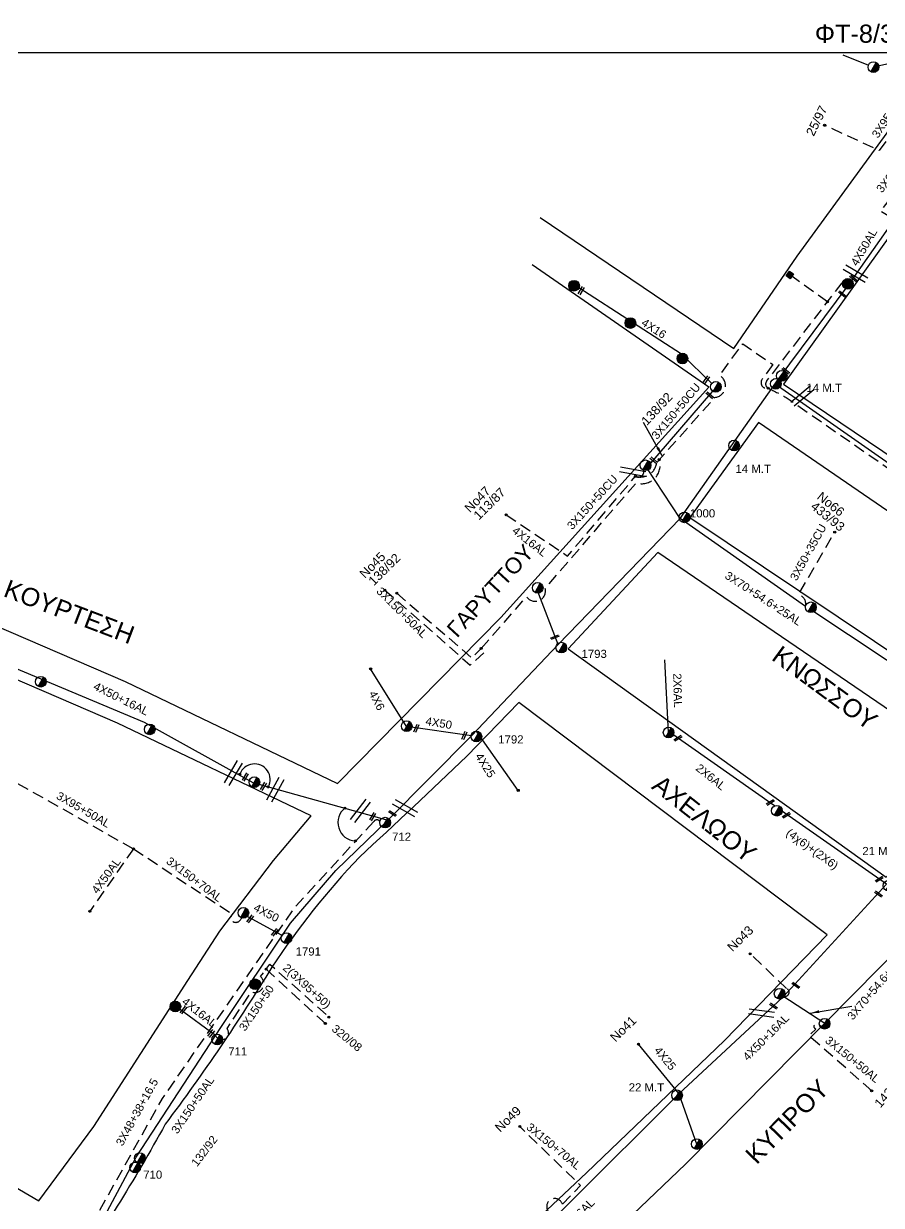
# Model space of a CAD drawing. Header units: millimetres. Extents: x 938 to 3112, y 793 to 1825.
# Drawn here: x 2123.9 to 2313.4, y 1553.4 to 1814.3 of the extents above; entities that cross this region are included whole.
import ezdxf
from ezdxf.enums import TextEntityAlignment as Align

# ---------------------------------------------------------------- set-up
doc = ezdxf.new("R2010")
doc.units = ezdxf.units.MM
doc.linetypes.add('DASHED', pattern=[19.05, 12.7, -6.35])
for name, color, linetype in [('Γέφυρες Εναερίου Δικτύου', 7, 'Continuous'), ('Γυμνά εναέρια ΧΤ (3Φ)   3x50+35CU', 7, 'Continuous'), ('Γυμνά εναέρια ΧΤ (3Φ)   4x16AL', 7, 'Continuous'), ('Γυμνά εναέρια ΧΤ (3Φ)   4x50AL', 7, 'Continuous'), ('Γυμνά εναέρια ΧΤ και ΦΟΠ (3Φ)   4x50+16AL', 7, 'Continuous'), ('Εναέρια παροχή ΧΤ 4x16', 7, 'SYN_LINE'), ('Εναέρια παροχή ΧΤ 4x25', 7, 'SYN_LINE'), ('Επιγραφές - Σχήματα', 7, 'Continuous'), ('Καλώδια ΧΤ   2x6AL', 7, 'DASHED'), ('Καλώδια ΧΤ   3x150+50AL', 7, 'DASHED'), ('Καλώδια ΧΤ   3x150+50CU', 7, 'DASHED'), ('Καλώδια ΧΤ   3x150+70AL', 7, 'DASHED'), ('Καλώδια ΧΤ   3x48+38+16.5', 7, 'DASHED'), ('Καλώδια ΧΤ   3x95+35CU', 7, 'DASHED'), ('Καλώδια ΧΤ   3x95+50CU', 7, 'DASHED'), ('Καλώδια ΧΤ   4x50AL', 7, 'DASHED'), ('Μηχανική τομή', 7, 'Continuous'), ('Στύλος Ξύλινος', 7, 'Continuous'), ('Στύλος Ξύλινος @ 1', 7, 'Continuous'), ('Στύλος ΦΜ', 7, 'Continuous'), ('Στύλος ΦΜ @ 1', 7, 'Continuous'), ('Συνδέσεις', 7, 'Continuous'), ('Συνεστραμμένα ΧΤ   3x70+54.6+25AL', 7, 'SYN_LINE'), ('Τομή', 7, 'Continuous'), ('Υπόβαθρο ΔΕΗ', 7, 'Continuous'), ('Υπόγεια Καλώδια Δικτύου ΧΤ   .15', 7, 'DASHED'), ('Υπόγεια καλώδια Παροχών ΧΤ   4x6', 7, 'DASHED')]:
    doc.layers.add(name, color=color, linetype=linetype)
doc.styles.get("Standard").update_dxf_attribs({"font": 'arial.ttf'})
doc.linetypes.add('SYN_LINE', pattern='A,0.5,-0.0001,["/\\/\\/\\/",Standard,S=0.1,R=0,X=0,Y=-0.05],-0.25', length=0.7501)
doc.dimstyles.new('ISO-25', dxfattribs={"dimtxt": 2.5, "dimasz": 2.5, "dimexe": 1.25, "dimexo": 0.625, "dimtad": 1, "dimtxsty": 'Standard', "dimcen": 2.5, "dimaunit": 2, "dimazin": 0, "dimtfac": 1, "dimtmove": 0, "dimatfit": 3, "dimfxl": 1, "dimarcsym": 0})

# ---------------------------------------------------------------- blocks, each defined once
blk = doc.blocks.new('ΥΠΑΡΧΩΝ ΤΣΙΜΕΝΤΕΝΙΟΣ ΣΤΥΛΟΣ')
at = {"layer": 'Στύλος ΦΜ'}
blk.add_hatch(color=256, dxfattribs=at).paths.add_polyline_path([(-1.29, -2.28, 0.574793), (2.62, 0, 0.268822), (1.3, 2.27)])
blk.add_line((-1.29, -2.28), (1.3, 2.27), dxfattribs=at)
blk.add_circle((0, 0), 2.62, dxfattribs=at)
at = {"layer": 'Στύλος ΦΜ', "flags": 4}
for tag, p in [('ΑΡΙΘΜΟΣ', (-4.68, 8.05)), ('ΤΥΠΟΣ', (-4.91, 3.03))]:
    blk.add_attdef(tag, p, '', height=4, dxfattribs=at)
blk = doc.blocks.new('ΥΠΑΡΧΩΝ ΞΥΛΙΝΟΣ ΣΤΥΛΟΣ')
at = {"layer": 'Στύλος Ξύλινος'}
h = blk.add_hatch(color=7, dxfattribs=at)
h.paths.add_polyline_path([(-2.62, 0, 0.270008), (-1.29, -2.28), (1.3, 2.27, 0.576266)])
h.paths.add_polyline_path([(-1.29, -2.28, 0.574793), (2.62, 0, 0.268822), (1.3, 2.27)])
at = {"layer": 'Στύλος Ξύλινος', "color": 7}
blk.add_line((-1.29, -2.28), (1.3, 2.27), dxfattribs=at)
blk.add_circle((0, 0), 2.62, dxfattribs=at)
at = {"layer": 'Στύλος Ξύλινος', "flags": 4}
for tag, p in [('ΑΡΙΘΜΟΣ', (-4.91, 8.6)), ('ΤΥΠΟΣ', (-4.85, 3.39))]:
    blk.add_attdef(tag, p, '', height=4, dxfattribs=at)
blk = doc.blocks.new('ΤΟΜΗ')
at = {"layer": 'Τομή', "ltscale": 40}
for p, q in [((-5.68, 0), (5.68, 0)), ((5.68, -2.33), (-5.68, -2.33))]:
    blk.add_line(p, q, dxfattribs=at)
blk = doc.blocks.new('ΜΗΧΑΝΙΚΗ ΤΟΜΗ')
at = {"layer": 'Μηχανική τομή', "ltscale": 40}
for p, q in [((-1.89, 0.78), (1.89, 0.78)), ((1.89, 0), (-1.89, 0))]:
    blk.add_line(p, q, dxfattribs=at)
blk = doc.blocks.new('_ΣΥΝΔΕΣΗ')
at = {"layer": 'Συνδέσεις', "linetype": 'SYN_LINE', "ltscale": 40}
blk.add_hatch(color=256, dxfattribs=at).paths.add_polyline_path([(0.5, -0.01, 1), (-0.5, -0.01, 1)])
at = {"layer": 'Συνδέσεις'}
blk.add_circle((0, -0.01), 0.5, dxfattribs=at)

msp = doc.modelspace()

# ---------------------------------------------------------------- hatches: boundary and pattern name
at = {"layer": 'Επιγραφές - Σχήματα', "linetype": 'Continuous', "ltscale": 0.2}
msp.add_hatch(color=256, dxfattribs=at).paths.add_polyline_path([(2293.99, 1759.1), (2293.08, 1759.7), (2292.37, 1758.63), (2293.27, 1758.02)])

# ---------------------------------------------------------------- linework, layer by layer
at = {"layer": 'Γέφυρες Εναερίου Δικτύου', "color": 2, "linetype": 'DASHED', "ltscale": 0.2, "flags": 128}
msp.add_lwpolyline([(2315.32, 1775.75), (2313.17, 1772.98), (2316.36, 1771.15)], dxfattribs=at)
at = {"layer": 'Γέφυρες Εναερίου Δικτύου', "color": 30, "linetype": 'DASHED', "ltscale": 0.2, "flags": 128}
msp.add_lwpolyline([(2301.48, 1752.9), (2293.63, 1758.56)], dxfattribs=at)
for points in [[(2288.37, 1733.85, -0.427294), (2288.12, 1735.45), (2304.72, 1757.12), (2304.84, 1757.07)], [(2289.42, 1739.09), (2287.05, 1735.81, 0.697336), (2288.37, 1733.85, 5.885263)]]:
    msp.add_lwpolyline(points, format="xyb", dxfattribs=at)
at = {"layer": 'Γέφυρες Εναερίου Δικτύου', "color": 30, "linetype": 'SYN_LINE', "ltscale": 10, "flags": 128}
msp.add_lwpolyline([(2268.93, 1705.05), (2261.61, 1716.28)], dxfattribs=at)
at = {"layer": 'Γέφυρες Εναερίου Δικτύου', "color": 173, "linetype": 'DASHED', "ltscale": 0.2, "flags": 128}
msp.add_lwpolyline([(2292.42, 1601.33), (2284.47, 1608.98)], dxfattribs=at)
at = {"layer": 'Γέφυρες Εναερίου Δικτύου', "color": 173, "linetype": 'SYN_LINE', "ltscale": 10, "flags": 128}
msp.add_lwpolyline([(2291.63, 1599.72), (2300.88, 1593.64)], dxfattribs=at)
at = {"layer": 'Γέφυρες Εναερίου Δικτύου', "color": 27, "flags": 128}
msp.add_lwpolyline([(2268.65, 1578.04), (2272.61, 1566.82)], dxfattribs=at)
at = {"layer": 'Γέφυρες Εναερίου Δικτύου', "color": 173, "linetype": 'DASHED', "ltscale": 0.2}
msp.add_arc((2292.14, 1600.48), 0.892, 250.6759, 71.718, dxfattribs=at)
at = {"layer": 'Γυμνά εναέρια ΧΤ (3Φ)   3x50+35CU', "color": 30, "linetype": 'DASHED', "ltscale": 0.2, "flags": 128}
msp.add_lwpolyline([(2296.7, 1685.79, 0.36898), (2295.08, 1688.3), (2303.08, 1702.07)], format="xyb", dxfattribs=at)
at = {"layer": 'Γυμνά εναέρια ΧΤ (3Φ)   4x16AL', "color": 30, "linetype": 'DASHED', "ltscale": 0.2, "flags": 128}
msp.add_lwpolyline([(2259.09, 1714.4, 0.473464), (2263.78, 1717.45)], format="xyb", dxfattribs=at)
msp.add_lwpolyline([(2230.54, 1705.9), (2244.09, 1696.79), (2259.09, 1714.4)], dxfattribs=at)
at = {"layer": 'Γυμνά εναέρια ΧΤ (3Φ)   4x16AL', "color": 85, "linetype": 'Continuous', "ltscale": 0.2, "flags": 128}
msp.add_lwpolyline([(2166.31, 1590.97), (2158.33, 1596.81)], dxfattribs=at)
at = {"layer": 'Γυμνά εναέρια ΧΤ (3Φ)   4x16AL', "color": 30, "linetype": 'DASHED', "ltscale": 0.2}
msp.add_arc((2259.72, 1715.43), 1.21, 238.9682, 14.0202, dxfattribs=at)
at = {"layer": 'Γυμνά εναέρια ΧΤ (3Φ)   4x50AL', "color": 30}
msp.add_line((2222.84, 1657.12), (2208.5, 1659.19), dxfattribs=at)
at = {"layer": 'Γυμνά εναέρια ΧΤ (3Φ)   4x50AL', "color": 2, "flags": 128}
msp.add_lwpolyline([(2306.06, 1756.51), (2341.37, 1806.73)], dxfattribs=at)
at = {"layer": 'Γυμνά εναέρια ΧΤ (3Φ)   4x50AL', "color": 85, "linetype": 'DASHED', "ltscale": 0.2, "flags": 128}
msp.add_lwpolyline([(2172.24, 1616.88), (2171.56, 1616.17, -1.040344), (2170.1, 1617.7)], format="xyb", dxfattribs=at)
at = {"layer": 'Γυμνά εναέρια ΧΤ (3Φ)   4x50AL', "color": 85, "linetype": 'Continuous', "ltscale": 0.2, "flags": 128}
msp.add_lwpolyline([(2181.08, 1613.01), (2172.83, 1617.49)], dxfattribs=at)
at = {"layer": 'Γυμνά εναέρια ΧΤ και ΦΟΠ (3Φ)   4x50+16AL', "color": 30, "flags": 128}
msp.add_lwpolyline([(2204.38, 1638.48), (2222.84, 1657.12), (2242.04, 1677.27), (2268.93, 1705.05), (2290.57, 1735.77), (2306.06, 1756.51)], dxfattribs=at)
at = {"layer": 'Γυμνά εναέρια ΧΤ και ΦΟΠ (3Φ)   4x50+16AL', "color": 27, "flags": 128}
for points in [[(2050.91, 1702.63), (2101.17, 1680.81), (2150.53, 1660.14), (2174.58, 1646.81), (2204.38, 1638.48)], [(2206.02, 1495.94), (2220.49, 1530.07), (2268.65, 1578.04), (2291.54, 1599.34)]]:
    msp.add_lwpolyline(points, dxfattribs=at)
at = {"layer": 'Γυμνά εναέρια ΧΤ και ΦΟΠ (3Φ)   4x50+16AL', "color": 173, "flags": 128}
msp.add_lwpolyline([(2291.85, 1599.64), (2314.52, 1624.32)], dxfattribs=at)
at = {"layer": 'Εναέρια παροχή ΧΤ 4x16', "color": 30, "linetype": 'Continuous', "ltscale": 20, "flags": 128}
for points in [[(2275.94, 1734.91), (2269.23, 1741.33), (2245.31, 1756.83)], [(2261.61, 1716.28), (2276.16, 1733.19)]]:
    msp.add_lwpolyline(points, dxfattribs=at)
at = {"layer": 'Εναέρια παροχή ΧΤ 4x16', "color": 30, "ltscale": 20, "flags": 128}
msp.add_lwpolyline([(2276.55, 1733.63), (2276.88, 1734.01)], dxfattribs=at)
at = {"layer": 'Εναέρια παροχή ΧΤ 4x25', "color": 30, "linetype": 'SYN_LINE', "ltscale": 20, "flags": 128}
msp.add_lwpolyline([(2233.2, 1645.05), (2223.87, 1658.19)], dxfattribs=at)
at = {"layer": 'Εναέρια παροχή ΧΤ 4x25', "color": 27, "ltscale": 20, "flags": 128}
msp.add_lwpolyline([(2259.69, 1588.99), (2268.65, 1578.04)], dxfattribs=at)
at = {"layer": 'Επιγραφές - Σχήματα', "color": 27, "linetype": 'Continuous', "ltscale": 0.2}
for p, q in [((2304.88, 1807.42), (2310.54, 1805.17)), ((2324.3, 1807.56), (2311.64, 1804.74))]:
    msp.add_line(p, q, dxfattribs=at)
at = {"layer": 'Επιγραφές - Σχήματα'}
msp.add_lwpolyline([(974.02, 1807.96), (2963.81, 1807.96), (2963.81, 804.4), (974.02, 804.4)], close=True, dxfattribs=at)
at = {"layer": 'Επιγραφές - Σχήματα', "linetype": 'Continuous', "ltscale": 0.2}
msp.add_lwpolyline([(2292.37, 1758.63), (2293.08, 1759.7), (2293.99, 1759.1), (2293.27, 1758.02)], close=True, dxfattribs=at)
for centre, radius, start, end in [((2174.93, 1647.44), 3.46, 331.6783, 159.6748), ((2197.4, 1637.94), 4.05, 126.4359, 267.4346)]:
    msp.add_arc(centre, radius, start, end, dxfattribs=at)
at = {"layer": 'Καλώδια ΧΤ   2x6AL', "color": 173, "linetype": 'SYN_LINE', "ltscale": 20, "flags": 128}
for points in [[(2266.4, 1657.84), (2265.56, 1673.89)], [(2289.8, 1641.64), (2266.6, 1657.9), (2266.59, 1658.16)], [(2314.52, 1624.32), (2290.6, 1641.08)]]:
    msp.add_lwpolyline(points, dxfattribs=at)
at = {"layer": 'Καλώδια ΧΤ   3x150+50AL', "color": 30, "linetype": 'DASHED', "ltscale": 0.2, "flags": 128}
for points in [[(2203.72, 1689.28), (2222.6, 1672.7), (2225.84, 1675.64), (2225.02, 1676.41)], [(2206.36, 1688.58), (2222.96, 1674.29), (2225.02, 1676.41)]]:
    msp.add_lwpolyline(points, dxfattribs=at)
at = {"layer": 'Καλώδια ΧΤ   3x150+50AL', "color": 27, "linetype": 'DASHED', "ltscale": 0.2, "flags": 128}
msp.add_lwpolyline([(2201.27, 1638.15), (2183.8, 1619.25), (2154.54, 1577.03), (2139.53, 1550.21, 0.618178), (2136.08, 1544.17), (2132.08, 1538.82), (2127.41, 1542.69, 0.651303), (2116.4, 1547.47, 1.127948)], format="xyb", dxfattribs=at)
at = {"layer": 'Καλώδια ΧΤ   3x150+50AL', "color": 173, "linetype": 'DASHED', "ltscale": 0.2, "flags": 128}
msp.add_lwpolyline([(2311.29, 1578.75), (2297.4, 1590.89), (2298.92, 1592.36, -1.196937), (2299.64, 1593.39), (2300.19, 1592.95)], format="xyb", dxfattribs=at)
at = {"layer": 'Καλώδια ΧΤ   3x150+50AL', "color": 27, "linetype": 'DASHED', "ltscale": 0.2}
msp.add_arc((2201.97, 1637.72), 0.818, 35.7045, 148.5917, dxfattribs=at)
at = {"layer": 'Καλώδια ΧΤ   3x150+50CU', "color": 30, "linetype": 'DASHED', "ltscale": 0.2, "flags": 128}
for points in [[(2263.78, 1717.45), (2276.62, 1731.82, 0.743133), (2277.64, 1736.64), (2282.76, 1743.63), (2289.42, 1739.09, -0.985617)], [(2225.02, 1676.41), (2235.02, 1687.81, 0.842686), (2239.14, 1689.64), (2259.23, 1712.95, 0.608225), (2264.33, 1718.07, 0.710271)]]:
    msp.add_lwpolyline(points, format="xyb", dxfattribs=at)
at = {"layer": 'Καλώδια ΧΤ   3x150+70AL', "color": 85, "linetype": 'DASHED', "ltscale": 0.2, "flags": 128}
msp.add_lwpolyline([(2148.19, 1632.15), (2170.1, 1617.7)], dxfattribs=at)
at = {"layer": 'Καλώδια ΧΤ   3x150+70AL', "color": 27, "ltscale": 0.2, "flags": 128}
msp.add_lwpolyline([(2242.93, 1553.7), (2246.93, 1557.83), (2233.52, 1570.83)], dxfattribs=at)
at = {"layer": 'Καλώδια ΧΤ   3x150+70AL', "color": 27, "ltscale": 0.2}
msp.add_arc((2241.24, 1553.17), 1.77, 17.3339, 239.7327, dxfattribs=at)
at = {"layer": 'Καλώδια ΧΤ   3x48+38+16.5', "color": 173, "linetype": 'Continuous', "ltscale": 0.2, "flags": 128}
msp.add_lwpolyline([(2289.91, 1734.83), (2336.36, 1702.34), (2370.27, 1679.7)], dxfattribs=at)
at = {"layer": 'Καλώδια ΧΤ   3x48+38+16.5', "color": 85, "linetype": 'Continuous', "ltscale": 0.2, "flags": 128}
msp.add_lwpolyline([(2140, 1547.68), (2148.77, 1564.07), (2167.48, 1592.73), (2182.9, 1615.72), (2192.9, 1627.38), (2204.38, 1638.48)], dxfattribs=at)
at = {"layer": 'Καλώδια ΧΤ   3x95+35CU', "color": 2, "linetype": 'DASHED', "ltscale": 0.2, "flags": 128}
msp.add_lwpolyline([(2323.57, 1799.36), (2322.89, 1797.15), (2320.99, 1797.13), (2312.88, 1786.35), (2300.87, 1791.89)], dxfattribs=at)
at = {"layer": 'Καλώδια ΧΤ   3x95+50CU', "color": 85, "linetype": 'DASHED', "ltscale": 0.2, "flags": 128}
for points in [[(2111.08, 1633.35), (2121.07, 1647.44), (2148.19, 1632.15)], [(2190.58, 1593.6), (2177.5, 1605.59)]]:
    msp.add_lwpolyline(points, dxfattribs=at)
msp.add_lwpolyline([(2166.31, 1590.97, 1.153257), (2168.87, 1592.45), (2174.23, 1600.61, 0.868057), (2176.27, 1603.95), (2178.32, 1606.69), (2191.37, 1594.99)], format="xyb", dxfattribs=at)
at = {"layer": 'Καλώδια ΧΤ   4x50AL', "color": 85, "linetype": 'DASHED', "ltscale": 0.2, "flags": 128}
msp.add_lwpolyline([(2148.19, 1632.15), (2138.57, 1618.35)], dxfattribs=at)
at = {"layer": 'Συνεστραμμένα ΧΤ   3x70+54.6+25AL', "color": 30, "linetype": 'SYN_LINE', "ltscale": 20, "flags": 128}
for points in [[(2296.67, 1685.68), (2268.93, 1705.05)], [(2331.53, 1662.57), (2297.61, 1685.03), (2297.59, 1685.04)]]:
    msp.add_lwpolyline(points, dxfattribs=at)
at = {"layer": 'Υπόβαθρο ΔΕΗ', "flags": 128}
for points in [[(2238.05, 1771.51), (2280.83, 1742.62), (2294.81, 1762.97), (2326.63, 1806.54)], [(2238.05, 1771.51), (2280.83, 1742.62), (2294.81, 1762.97), (2326.63, 1806.54)], [(2343.04, 1806.18), (2291.75, 1734.7), (2370.23, 1681.81), (2398.49, 1722.38), (2448.5, 1790.84), (2459.7, 1806.35)], [(2343.04, 1806.18), (2291.75, 1734.7), (2370.23, 1681.81), (2398.49, 1722.38), (2448.5, 1790.84), (2459.7, 1806.35)], [(2104.63, 1751.78), (2076.92, 1764.54), (2054.39, 1710.13), (2095.27, 1691.07), (2146.4, 1669.08), (2193.29, 1646.54), (2229.33, 1683.24), (2275.25, 1734.08), (2236.23, 1761.05)], [(2104.63, 1751.78), (2076.92, 1764.54), (2054.39, 1710.13), (2095.27, 1691.07), (2146.4, 1669.08), (2193.29, 1646.54), (2229.33, 1683.24), (2275.25, 1734.08), (2236.23, 1761.05)], [(2050.67, 1701.6), (2028.42, 1646.32), (2016.15, 1614.79), (2082, 1580.93), (2127.32, 1554.44), (2139.41, 1570.88), (2160.22, 1603.07), (2167.27, 1613.97), (2179.13, 1629.55), (2187.42, 1639.46), (2144.69, 1659.9), (2082.01, 1686.87), (2050.67, 1701.6)], [(2050.67, 1701.6), (2028.42, 1646.32), (2016.15, 1614.79), (2082, 1580.93), (2127.32, 1554.44), (2139.41, 1570.88), (2160.22, 1603.07), (2167.27, 1613.97), (2179.13, 1629.55), (2187.42, 1639.46), (2144.69, 1659.9), (2082.01, 1686.87), (2050.67, 1701.6)], [(2330.69, 1524.56), (2357.61, 1504.01), (2310.73, 1443.03), (2241.08, 1475.18), (2207.58, 1497.22), (2222.1, 1516.68), (2270.12, 1562.54), (2325.35, 1618.38), (2373.13, 1665.8)], [(2330.69, 1524.56), (2357.61, 1504.01), (2310.73, 1443.03), (2241.08, 1475.18), (2207.58, 1497.22), (2222.1, 1516.68), (2270.12, 1562.54), (2325.35, 1618.38), (2373.13, 1665.8)]]:
    msp.add_lwpolyline(points, dxfattribs=at)
for points in [[(2362.59, 1673.98), (2286.23, 1726.26), (2271.1, 1705.32), (2344.67, 1656.1)], [(2362.59, 1673.98), (2286.23, 1726.26), (2271.1, 1705.32), (2344.67, 1656.1)], [(2336.49, 1648.19), (2264.04, 1697.58), (2244.2, 1676.34), (2314.47, 1625.91)], [(2336.49, 1648.19), (2264.04, 1697.58), (2244.2, 1676.34), (2314.47, 1625.91)]]:
    msp.add_lwpolyline(points, close=True, dxfattribs=at)
msp.add_lwpolyline([(2301.43, 1613.14), (2233.35, 1664.49), (2221.84, 1652.58, -0.004635), (2198.1, 1630.34, 0.042853), (2178.79, 1606.06, -0.023362), (2155.21, 1571.36, -0.013497), (2144.61, 1553.25), (2140.85, 1547.08), (2193.9, 1505.7), (2230.85, 1544.19), (2248.27, 1560.65), (2278.71, 1589.87), (2301.43, 1613.14)], format="xyb", dxfattribs=at)
msp.add_lwpolyline([(2301.43, 1613.14), (2233.35, 1664.49), (2221.84, 1652.58, -0.004635), (2198.1, 1630.34, 0.042853), (2178.79, 1606.06, -0.023362), (2155.21, 1571.36, -0.013497), (2144.61, 1553.25), (2140.85, 1547.08), (2193.9, 1505.7), (2230.85, 1544.19), (2248.27, 1560.65), (2278.71, 1589.87), (2301.43, 1613.14)], format="xyb", dxfattribs=at)
at = {"layer": 'Υπόγεια Καλώδια Δικτύου ΧΤ   .15', "color": 30, "linetype": 'DASHED', "ltscale": 0.2, "flags": 128}
msp.add_lwpolyline([(2288.38, 1733.85, -0.021226), (2292.6, 1731.65), (2366.19, 1680.54, -0.089176), (2367.8, 1678.94, 0.151409), (2370.54, 1676.8), (2377.08, 1672.53)], format="xyb", dxfattribs=at)
at = {"layer": 'Υπόγεια καλώδια Παροχών ΧΤ   4x6', "color": 30, "linetype": 'SYN_LINE', "ltscale": 15}
msp.add_line((2208.5, 1659.19), (2200.59, 1671.88), dxfattribs=at)
at = {"layer": 'Υπόγεια καλώδια Παροχών ΧΤ   4x6', "color": 30, "linetype": 'SYN_LINE', "ltscale": 10, "flags": 128}
msp.add_lwpolyline([(2242.04, 1677.27), (2237.4, 1689.34)], dxfattribs=at)

# ---------------------------------------------------------------- block references
at = {"layer": 'Μηχανική τομή'}
for p, xscale, yscale, zscale, rotation in [((2307.1, 1757.9), 0.5000000000000445, 0.5000000000000445, 0.5000000000000445, 320.6081052384279), ((2246.93, 1755.49), 0.4999999999999092, 0.4999999999999092, 0.4999999999999092, 239.2512852772683), ((2304.65, 1754.46), 0.5000000000000445, 0.5000000000000445, 0.5000000000000445, 320.6081052384279), ((2292.17, 1737.52), 0.5000000000000445, 0.5000000000000445, 0.5000000000000445, 320.6081052384279), ((2274.86, 1735.58), 0.5000000000001181, 0.5000000000001181, 0.5000000000001181, 53.93283254335471), ((2275.39, 1732.12), 0.5000000000000445, 0.5000000000000445, 0.5000000000000445, 320.6081052384279), ((2263, 1717.76), 0.5000000000000445, 0.5000000000000445, 0.5000000000000445, 320.6081052384279), ((2241.33, 1678.7), 0.5000000000000518, 0.5000000000000518, 0.5000000000000518, 22.95059480732223), ((2210.85, 1658.67), 0.5000000000000494, 0.5000000000000494, 0.5000000000000494, 66.93177336332971), ((2221.45, 1657.07), 0.5000000000000494, 0.5000000000000494, 0.5000000000000494, 66.93177336332971), ((2268.37, 1656.72), 0.5000000000003321, 0.5000000000003321, 0.5000000000003321, 211.7123753503166), ((2172.73, 1648.11), 0.4999999999999092, 0.4999999999999092, 0.4999999999999092, 239.2512852772683), ((2176.73, 1646.05), 0.4999999999999092, 0.4999999999999092, 0.4999999999999092, 239.2512852772683), ((2288.78, 1642.55), 0.5000000000003321, 0.5000000000003321, 0.5000000000003321, 211.7123753503166), ((2200.87, 1639.37), 0.4999999999999092, 0.4999999999999092, 0.4999999999999092, 239.2512852772683), ((2205.29, 1639.79), 0.4999999999998848, 0.4999999999998848, 0.4999999999998848, 325.6165674645825), ((2292.31, 1639.73), 0.5000000000003321, 0.5000000000003321, 0.5000000000003321, 211.7123753503166), ((2312.81, 1625.6), 0.5000000000003321, 0.5000000000003321, 0.5000000000003321, 211.7123753503166), ((2312.84, 1622.32), 0.5000000000002675, 0.5000000000002675, 0.5000000000002675, 144.9209365044069), ((2173.82, 1616.8), 0.5000000000001023, 0.5000000000001023, 0.5000000000001023, 231.7274334345166), ((2179.25, 1613.84), 0.5000000000001023, 0.5000000000001023, 0.5000000000001023, 231.7274334345166), ((2294.63, 1602.16), 0.5000000000002675, 0.5000000000002675, 0.5000000000002675, 144.9209365044069), ((2159.1, 1596.67), 0.5000000000001023, 0.5000000000001023, 0.5000000000001023, 231.7274334345166), ((2289.66, 1597.59), 0.5000000000002675, 0.5000000000002675, 0.5000000000002675, 144.9209365044069), ((2165.18, 1591.5), 0.5000000000001023, 0.5000000000001023, 0.5000000000001023, 231.7274334345166)]:
    msp.add_blockref('ΜΗΧΑΝΙΚΗ ΤΟΜΗ', p, dxfattribs=dict(at, xscale=xscale, yscale=yscale, zscale=zscale, rotation=rotation))
at = {"layer": 'Στύλος Ξύλινος @ 1', "ltscale": 40, "xscale": 0.4499999999998181, "yscale": 0.4499999999998181, "zscale": 0.4499999999998181}
for p in [(2245.52, 1756.47), (2245.52, 1756.47), (2306, 1756.89), (2306, 1756.89), (2257.96, 1748.23), (2257.96, 1748.23), (2269.45, 1740.39), (2269.45, 1740.39), (2175.08, 1602.25), (2157.45, 1597.35)]:
    msp.add_blockref('ΥΠΑΡΧΩΝ ΞΥΛΙΝΟΣ ΣΤΥΛΟΣ', p, dxfattribs=at)
at = {"layer": 'Στύλος ΦΜ @ 1', "ltscale": 40, "xscale": 0.4499999999998181, "yscale": 0.4499999999998181, "zscale": 0.4499999999998181}
for p in [(2311.64, 1804.74), (2311.64, 1804.74), (2276.84, 1734.15), (2276.84, 1734.15), (2290.09, 1734.8), (2290.09, 1734.8), (2261.31, 1716.83), (2261.31, 1716.83), (2237.48, 1689.76), (2297.83, 1685.47), (2297.83, 1685.47), (2127.74, 1669.05), (2127.74, 1669.05), (2151.78, 1658.53), (2151.78, 1658.53), (2208.55, 1659.25), (2266.4, 1657.84), (2266.4, 1657.84), (2174.9, 1646.86), (2174.9, 1646.86), (2290.3, 1640.57), (2290.3, 1640.57), (2172.47, 1618.03), (2172.47, 1618.03), (2290.93, 1600.16), (2300.86, 1593.54), (2300.86, 1593.54), (2272.63, 1566.97), (2272.63, 1566.97), (2148.58, 1561.8)]:
    msp.add_blockref('ΥΠΑΡΧΩΝ ΤΣΙΜΕΝΤΕΝΙΟΣ ΣΤΥΛΟΣ', p, dxfattribs=at)
at = {"layer": 'Στύλος ΦΜ @ 1', "ltscale": 40}
ref = msp.add_blockref('ΥΠΑΡΧΩΝ ΤΣΙΜΕΝΤΕΝΙΟΣ ΣΤΥΛΟΣ', (2291.39, 1736.57), dxfattribs=dict(at, xscale=0.4499999999998181, yscale=0.4499999999998181, zscale=0.4499999999998181))
ref.add_attrib('ΤΥΠΟΣ', '14 M.T', (2296.85, 1733.04), dxfattribs={"layer": 'Στύλος ΦΜ', "height": 1.8, "flags": 4})
ref = msp.add_blockref('ΥΠΑΡΧΩΝ ΤΣΙΜΕΝΤΕΝΙΟΣ ΣΤΥΛΟΣ', (2291.39, 1736.57), dxfattribs=dict(at, xscale=0.4499999999998181, yscale=0.4499999999998181, zscale=0.4499999999998181))
ref.add_attrib('ΤΥΠΟΣ', '14 M.T', (2296.85, 1733.04), dxfattribs={"layer": 'Στύλος ΦΜ', "height": 1.8, "flags": 4})
ref = msp.add_blockref('ΥΠΑΡΧΩΝ ΤΣΙΜΕΝΤΕΝΙΟΣ ΣΤΥΛΟΣ', (2280.86, 1721.19), dxfattribs=dict(at, xscale=0.4499999999998181, yscale=0.4499999999998181, zscale=0.4499999999998181))
ref.add_attrib('ΤΥΠΟΣ', '14 M.T', (2281.17, 1715.14), dxfattribs={"layer": 'Στύλος ΦΜ', "height": 1.8, "flags": 4})
ref = msp.add_blockref('ΥΠΑΡΧΩΝ ΤΣΙΜΕΝΤΕΝΙΟΣ ΣΤΥΛΟΣ', (2280.86, 1721.19), dxfattribs=dict(at, xscale=0.4499999999998181, yscale=0.4499999999998181, zscale=0.4499999999998181))
ref.add_attrib('ΤΥΠΟΣ', '14 M.T', (2281.17, 1715.14), dxfattribs={"layer": 'Στύλος ΦΜ', "height": 1.8, "flags": 4})
ref = msp.add_blockref('ΥΠΑΡΧΩΝ ΤΣΙΜΕΝΤΕΝΙΟΣ ΣΤΥΛΟΣ', (2269.91, 1705.32), dxfattribs=dict(at, xscale=0.4499999999998181, yscale=0.4499999999998181, zscale=0.4499999999998181))
ref.add_attrib('ΤΥΠΟΣ', '1000', (2271.1, 1705.32), dxfattribs={"layer": 'Στύλος ΦΜ', "height": 1.8, "flags": 4})
ref = msp.add_blockref('ΥΠΑΡΧΩΝ ΤΣΙΜΕΝΤΕΝΙΟΣ ΣΤΥΛΟΣ', (2242.7, 1676.57), dxfattribs=dict(at, xscale=0.4499999999998181, yscale=0.4499999999998181, zscale=0.4499999999998181))
ref.add_attrib('ΤΥΠΟΣ', '1793', (2247.16, 1674.3), dxfattribs={"layer": 'Στύλος ΦΜ', "height": 1.8, "flags": 4})
ref = msp.add_blockref('ΥΠΑΡΧΩΝ ΤΣΙΜΕΝΤΕΝΙΟΣ ΣΤΥΛΟΣ', (2223.94, 1656.95), dxfattribs=dict(at, xscale=0.4499999999998181, yscale=0.4499999999998181, zscale=0.4499999999998181))
ref.add_attrib('ΤΥΠΟΣ', '1792', (2228.77, 1655.41), dxfattribs={"layer": 'Στύλος ΦΜ', "height": 1.8, "flags": 4})
ref = msp.add_blockref('ΥΠΑΡΧΩΝ ΤΣΙΜΕΝΤΕΝΙΟΣ ΣΤΥΛΟΣ', (2223.94, 1656.95), dxfattribs=dict(at, xscale=0.4499999999998181, yscale=0.4499999999998181, zscale=0.4499999999998181))
ref.add_attrib('ΤΥΠΟΣ', '1792', (2228.77, 1655.41), dxfattribs={"layer": 'Στύλος ΦΜ', "height": 1.8, "flags": 4})
ref = msp.add_blockref('ΥΠΑΡΧΩΝ ΤΣΙΜΕΝΤΕΝΙΟΣ ΣΤΥΛΟΣ', (2203.78, 1637.93), dxfattribs=dict(at, xscale=0.4499999999998181, yscale=0.4499999999998181, zscale=0.4499999999998181))
ref.add_attrib('ΤΥΠΟΣ', '712', (2205.32, 1633.93), dxfattribs={"layer": 'Στύλος ΦΜ', "height": 1.8, "flags": 4})
ref = msp.add_blockref('ΥΠΑΡΧΩΝ ΤΣΙΜΕΝΤΕΝΙΟΣ ΣΤΥΛΟΣ', (2203.78, 1637.93), dxfattribs=dict(at, xscale=0.4499999999998181, yscale=0.4499999999998181, zscale=0.4499999999998181))
ref.add_attrib('ΤΥΠΟΣ', '712', (2205.32, 1633.93), dxfattribs={"layer": 'Στύλος ΦΜ', "height": 1.8, "flags": 4})
ref = msp.add_blockref('ΥΠΑΡΧΩΝ ΤΣΙΜΕΝΤΕΝΙΟΣ ΣΤΥΛΟΣ', (2314.96, 1624.01), dxfattribs=dict(at, xscale=0.4499999999998181, yscale=0.4499999999998181, zscale=0.4499999999998181))
ref.add_attrib('ΤΥΠΟΣ', '21 M.T', (2309.19, 1630.77), dxfattribs={"layer": 'Στύλος ΦΜ', "height": 1.8, "flags": 4})
ref = msp.add_blockref('ΥΠΑΡΧΩΝ ΤΣΙΜΕΝΤΕΝΙΟΣ ΣΤΥΛΟΣ', (2314.96, 1624.01), dxfattribs=dict(at, xscale=0.4499999999998181, yscale=0.4499999999998181, zscale=0.4499999999998181))
ref.add_attrib('ΤΥΠΟΣ', '21 M.T', (2309.19, 1630.77), dxfattribs={"layer": 'Στύλος ΦΜ', "height": 1.8, "flags": 4})
ref = msp.add_blockref('ΥΠΑΡΧΩΝ ΤΣΙΜΕΝΤΕΝΙΟΣ ΣΤΥΛΟΣ', (2181.99, 1612.44), dxfattribs=dict(at, xscale=0.4499999999998181, yscale=0.4499999999998181, zscale=0.4499999999998181))
ref.add_attrib('ΤΥΠΟΣ', '1791', (2184.02, 1608.58), dxfattribs={"layer": 'Στύλος ΦΜ', "height": 1.8, "flags": 4})
ref = msp.add_blockref('ΥΠΑΡΧΩΝ ΤΣΙΜΕΝΤΕΝΙΟΣ ΣΤΥΛΟΣ', (2166.7, 1590.06), dxfattribs=dict(at, xscale=0.4499999999998181, yscale=0.4499999999998181, zscale=0.4499999999998181))
ref.add_attrib('ΤΥΠΟΣ', '711', (2169.14, 1586.53), dxfattribs={"layer": 'Στύλος ΦΜ', "height": 1.8, "flags": 4})
ref = msp.add_blockref('ΥΠΑΡΧΩΝ ΤΣΙΜΕΝΤΕΝΙΟΣ ΣΤΥΛΟΣ', (2166.7, 1590.06), dxfattribs=dict(at, xscale=0.4499999999998181, yscale=0.4499999999998181, zscale=0.4499999999998181))
ref.add_attrib('ΤΥΠΟΣ', '711', (2169.14, 1586.53), dxfattribs={"layer": 'Στύλος ΦΜ', "height": 1.8, "flags": 4})
ref = msp.add_blockref('ΥΠΑΡΧΩΝ ΤΣΙΜΕΝΤΕΝΙΟΣ ΣΤΥΛΟΣ', (2268.27, 1577.74), dxfattribs=dict(at, xscale=0.4499999999998181, yscale=0.4499999999998181, zscale=0.4499999999998181))
ref.add_attrib('ΤΥΠΟΣ', '22 M.T', (2257.59, 1578.59), dxfattribs={"layer": 'Στύλος ΦΜ', "height": 1.8, "flags": 4})
ref = msp.add_blockref('ΥΠΑΡΧΩΝ ΤΣΙΜΕΝΤΕΝΙΟΣ ΣΤΥΛΟΣ', (2268.27, 1577.74), dxfattribs=dict(at, xscale=0.4499999999998181, yscale=0.4499999999998181, zscale=0.4499999999998181))
ref.add_attrib('ΤΥΠΟΣ', '22 M.T', (2257.59, 1578.59), dxfattribs={"layer": 'Στύλος ΦΜ', "height": 1.8, "flags": 4})
ref = msp.add_blockref('ΥΠΑΡΧΩΝ ΤΣΙΜΕΝΤΕΝΙΟΣ ΣΤΥΛΟΣ', (2149.6, 1563.87), dxfattribs=dict(at, xscale=0.4499999999998181, yscale=0.4499999999998181, zscale=0.4499999999998181))
ref.add_attrib('ΤΥΠΟΣ', '710', (2150.36, 1559.32), dxfattribs={"layer": 'Στύλος ΦΜ', "height": 1.8, "flags": 4})
at = {"layer": 'Συνδέσεις', "xscale": 0.4500000000000455, "yscale": 0.4500000000000455, "zscale": 0.4500000000000455}
for p in [(2300.87, 1791.89), (2301.49, 1752.9), (2288.37, 1733.85), (2264.33, 1718.07), (2259.09, 1714.4), (2230.54, 1705.9), (2303.09, 1702.07), (2203.72, 1689.28), (2206.36, 1688.58), (2225.02, 1676.41), (2200.59, 1671.89), (2171.68, 1648.65), (2177.97, 1645.81), (2233.2, 1645.06), (2194.9, 1641.14), (2197.22, 1633.9), (2148.2, 1632.16), (2138.57, 1618.36), (2284.43, 1608.96), (2177.5, 1605.59), (2191.37, 1595), (2190.58, 1593.61), (2259.74, 1589.03), (2311.25, 1578.72), (2233.56, 1570.87)]:
    msp.add_blockref('_ΣΥΝΔΕΣΗ', p, dxfattribs=at)
at = {"layer": 'Τομή'}
for p, xscale, yscale, zscale, rotation in [((2307.97, 1759.63), 0.4999999999999605, 0.4999999999999605, 0.4999999999999605, 329.4027703441201), ((2307.97, 1759.63), 0.4999999999999605, 0.4999999999999605, 0.4999999999999605, 329.4027703441201), ((2295.58, 1732.6), 0.500000000000032, 0.500000000000032, 0.500000000000032, 39.69473799040234), ((2295.58, 1732.6), 0.500000000000032, 0.500000000000032, 0.500000000000032, 39.69473799040234), ((2258.56, 1715.98), 0.4999999999999872, 0.4999999999999872, 0.4999999999999872, 349.5172423269541), ((2258.56, 1715.98), 0.4999999999999872, 0.4999999999999872, 0.4999999999999872, 349.5172423269541), ((2169.74, 1649.19), 0.4999999999999788, 0.4999999999999788, 0.4999999999999788, 59.14067609358744), ((2169.74, 1649.19), 0.4999999999999788, 0.4999999999999788, 0.4999999999999788, 59.14067609358744), ((2179.03, 1645.47), 0.4999999999999496, 0.4999999999999496, 0.4999999999999496, 60.84492296232943), ((2179.03, 1645.47), 0.4999999999999496, 0.4999999999999496, 0.4999999999999496, 60.84492296232943), ((2197.84, 1640.9), 0.5000000000000097, 0.5000000000000097, 0.5000000000000097, 52.3175866176509), ((2197.84, 1640.9), 0.5000000000000097, 0.5000000000000097, 0.5000000000000097, 52.3175866176509), ((2208.45, 1641.64), 0.5000000000000117, 0.5000000000000117, 0.5000000000000117, 330.2762262472006), ((2208.45, 1641.64), 0.5000000000000117, 0.5000000000000117, 0.5000000000000117, 330.2762262472006), ((2286.99, 1596.46), 0.4999999999999555, 0.4999999999999555, 0.4999999999999555, 351.9710388442538), ((2286.99, 1596.46), 0.4999999999999555, 0.4999999999999555, 0.4999999999999555, 351.9710388442538)]:
    msp.add_blockref('ΤΟΜΗ', p, dxfattribs=dict(at, xscale=xscale, yscale=yscale, zscale=zscale, rotation=rotation))

# ---------------------------------------------------------------- texts
at = {"layer": 'Γυμνά εναέρια ΧΤ (3Φ)   3x50+35CU'}
msp.add_text('3X50+35CU', height=1.8, rotation=60.9222, dxfattribs=at).set_placement((2297.23, 1697.63), align=Align.MIDDLE)
at = {"layer": 'Γυμνά εναέρια ΧΤ (3Φ)   4x16AL'}
for rotation, p in [(321.7927, (2235.75, 1700)), (321.5912, (2162.79, 1596.03))]:
    msp.add_text('4X16AL', height=1.8, rotation=rotation, dxfattribs=at).set_placement(p, align=Align.MIDDLE)
at = {"layer": 'Γυμνά εναέρια ΧΤ (3Φ)   4x50AL'}
for s, rotation, p in [('4X50AL', 59.9948, (2309.54, 1764.99)), ('4X50', 350.7976, (2215.65, 1659.93)), ('4X50', 332.6724, (2177.57, 1618.04))]:
    msp.add_text(s, height=1.8, rotation=rotation, dxfattribs=at).set_placement(p, align=Align.MIDDLE)
at = {"layer": 'Γυμνά εναέρια ΧΤ και ΦΟΠ (3Φ)   4x50+16AL'}
for rotation, p in [(333.4567, (2145.49, 1665.29)), (45.1873, (2287.9, 1590.53)), (44.9727, (2244.9, 1549.83))]:
    msp.add_text('4X50+16AL', height=1.8, rotation=rotation, dxfattribs=at).set_placement(p, align=Align.MIDDLE)
at = {"layer": 'Εναέρια παροχή ΧΤ 4x16', "ltscale": 20}
msp.add_text('4X16', height=1.8, rotation=327.1691, dxfattribs=at).set_placement((2263.16, 1747.03), align=Align.MIDDLE)
at = {"layer": 'Εναέρια παροχή ΧΤ 4x25', "ltscale": 20}
for rotation, p in [(302.4959, (2225.93, 1650.59)), (309.5865, (2265.66, 1585.89))]:
    msp.add_text('4X25', height=1.8, rotation=rotation, dxfattribs=at).set_placement(p, align=Align.MIDDLE)
at = {"layer": 'Επιγραφές - Σχήματα', "linetype": 'DASHED', "ltscale": 0.2, "insert": (2298.7, 1814.12), "char_height": 4, "width": 17.2922, "attachment_point": 1}
msp.add_mtext('ΦΤ-8/3η', dxfattribs=at)
at = {"layer": 'Επιγραφές - Σχήματα', "linetype": 'DASHED', "ltscale": 0.2, "attachment_point": 1}
for s, insert, char_height, width, rotation in [('25/97', (2296.65, 1790.21), 2, 17.7581, 63.5353), ('138/92', (2260.16, 1726.84), 2, 17.7581, 47.229), ('Νο47', (2221.11, 1707.65), 2, 17.7581, 44.8442), ('113/87', (2223.09, 1706.03), 2, 17.7581, 44.8442), ('Νο66', (2300.26, 1711.13), 2, 17.7581, 321.1876), ('433/93', (2298.87, 1708.99), 2, 17.7581, 321.1876), ('ΓΑΡΥΤΤΟΥ', (2217.09, 1680.93), 3.5, 17.2922, 47.373), ('Νο45', (2197.91, 1693.16), 2, 17.7581, 44.8442), ('138/92', (2199.88, 1691.54), 2, 17.7581, 44.8442), ('ΚΟΥΡΤΕΣΗ', (2120.65, 1691.72), 4, 17.2922, 339.184), ('ΚΝΩΣΣΟΥ', (2291.27, 1677.26), 4, 17.2922, 323.739), ('ΑΧΕΛΩΟΥ', (2264.89, 1648.74), 4, 17.2922, 321.8307), ('Νο43', (2279.13, 1610.75), 2, 17.7581, 43.9598), ('Νο41', (2253.28, 1590.81), 2, 17.7581, 43.9598), ('320/08', (2192.95, 1593.51), 1.8, 10.8079, 320.8128), ('ΚΥΠΡΟΥ', (2282.98, 1565.06), 4, 48.5909, 45.3677), ('142/05', (2311.66, 1576.12), 2, 17.7581, 48.8754), ('Νο49', (2227.81, 1570.89), 2, 17.7581, 43.9598), ('132/92', (2160.82, 1562.92), 1.8, 10.8079, 52.8964)]:
    msp.add_mtext(s, dxfattribs=dict(at, insert=insert, char_height=char_height, width=width, rotation=rotation))
at = {"layer": 'Καλώδια ΧΤ   2x6AL', "linetype": 'DASHED', "ltscale": 0.2}
for s, rotation, p in [('2X6AL', 271.3335, (2268.4, 1667.12)), ('2X6AL', 321.2764, (2275.73, 1648.01)), ('(4χ6)+(2X6)', 324.251, (2298.02, 1631.94))]:
    msp.add_text(s, height=1.8, rotation=rotation, dxfattribs=at).set_placement(p, align=Align.MIDDLE)
at = {"layer": 'Καλώδια ΧΤ   3x150+50AL', "ltscale": 0.2}
for s, rotation, p in [('3X150+50AL', 315.0272, (2207.51, 1684.33)), ('3X150+50', 55.6596, (2175.36, 1597.01)), ('3X150+50AL', 320.8531, (2307.04, 1585.65)), ('3X150+50AL', 55.6596, (2161.28, 1575.61))]:
    msp.add_text(s, height=1.8, rotation=rotation, dxfattribs=at).set_placement(p, align=Align.MIDDLE)
at = {"layer": 'Καλώδια ΧΤ   3x150+50CU', "ltscale": 0.2}
for rotation, p in [(50.1368, (2268.02, 1728.78)), (47.752, (2249.54, 1708.68))]:
    msp.add_text('3X150+50CU', height=1.8, rotation=rotation, dxfattribs=at).set_placement(p, align=Align.MIDDLE)
at = {"layer": 'Καλώδια ΧΤ   3x150+70AL', "ltscale": 0.2}
for rotation, p in [(323.1563, (2161.66, 1625.41)), (320.853, (2241.04, 1566.49))]:
    msp.add_text('3X150+70AL', height=1.8, rotation=rotation, dxfattribs=at).set_placement(p, align=Align.MIDDLE)
at = {"layer": 'Καλώδια ΧΤ   3x48+38+16.5', "ltscale": 0.2}
msp.add_text('3X48+38+16.5', height=1.8, rotation=61.1045, dxfattribs=at).set_placement((2148.98, 1574.03), align=Align.MIDDLE)
at = {"layer": 'Καλώδια ΧΤ   3x95+35CU', "ltscale": 0.2}
for s, rotation, p in [('3X95+35', 56.6643, (2314.68, 1793.62)), ('3X95+35CU', 50.9378, (2317.14, 1782.74))]:
    msp.add_text(s, height=1.8, rotation=rotation, dxfattribs=at).set_placement(p, align=Align.MIDDLE)
at = {"layer": 'Καλώδια ΧΤ   3x95+50CU', "ltscale": 0.2}
for s, rotation, p in [('3X95+50AL', 330.07, (2137.15, 1640.81)), ('2(3X95+50)', 317.8012, (2186.39, 1601.69))]:
    msp.add_text(s, height=1.8, rotation=rotation, dxfattribs=at).set_placement(p, align=Align.MIDDLE)
at = {"layer": 'Καλώδια ΧΤ   4x50AL', "ltscale": 0.2}
msp.add_text('4X50AL', height=1.8, rotation=53.8758, dxfattribs=at).set_placement((2142.15, 1626.21), align=Align.MIDDLE)
at = {"layer": 'Συνεστραμμένα ΧΤ   3x70+54.6+25AL', "ltscale": 20}
for rotation, p in [(326.9136, (2287.34, 1687.43)), (49.6939, (2312.72, 1602.25))]:
    msp.add_text('3X70+54.6+25AL', height=1.8, rotation=rotation, dxfattribs=at).set_placement(p, align=Align.MIDDLE)
at = {"layer": 'Υπόγεια καλώδια Παροχών ΧΤ   4x6', "linetype": 'SYN_LINE', "ltscale": 15}
msp.add_text('4X6', height=1.8, rotation=297.5751, dxfattribs=at).set_placement((2201.96, 1664.89), align=Align.MIDDLE)

# ---------------------------------------------------------------- leaders
at = {"layer": 'Επιγραφές - Σχήματα', "ltscale": 40}
for points in [[(2264.97, 1718.94), (2260.87, 1726.27)], [(2297.7, 1595.87), (2306.9, 1597.4)]]:
    msp.add_leader(points, dimstyle='ISO-25', override={"dimasz": 2, "dimtad": 0}, dxfattribs=at)

doc.saveas('drawing.dxf')
